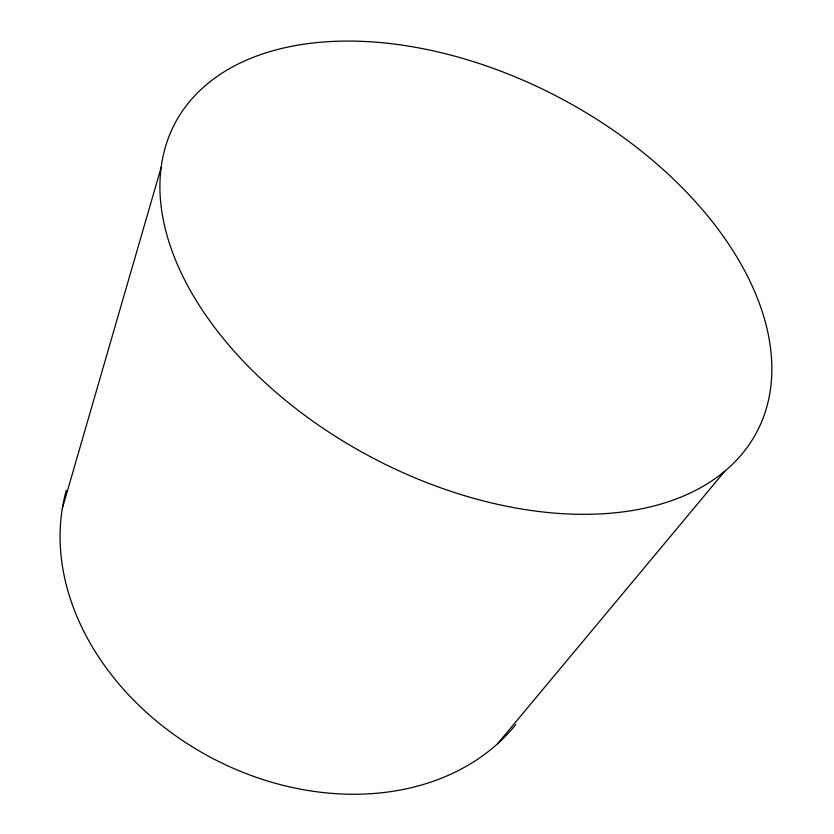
<?xml version="1.0" encoding="UTF-8"?>
<svg xmlns="http://www.w3.org/2000/svg" width="834" height="834" viewBox="0 0 834 834"><rect width="100%" height="100%" fill="white"/><g stroke="black" fill="none" stroke-linecap="round" stroke-linejoin="round"><path stroke-width="1.25" d="M62.31 508.531L161.139 167.467M497.544 743.782L724.871 471.127A329.305 202.881 28 0 0 477.486 62.946A329.305 202.881 28 0 0 195.302 299.02A329.305 202.881 28 0 0 724.871 471.127M515.777 724.558A256.757 202.631 28 0 1 213.254 758.731A256.757 202.631 28 0 1 66.282 490.434"/></g></svg>
